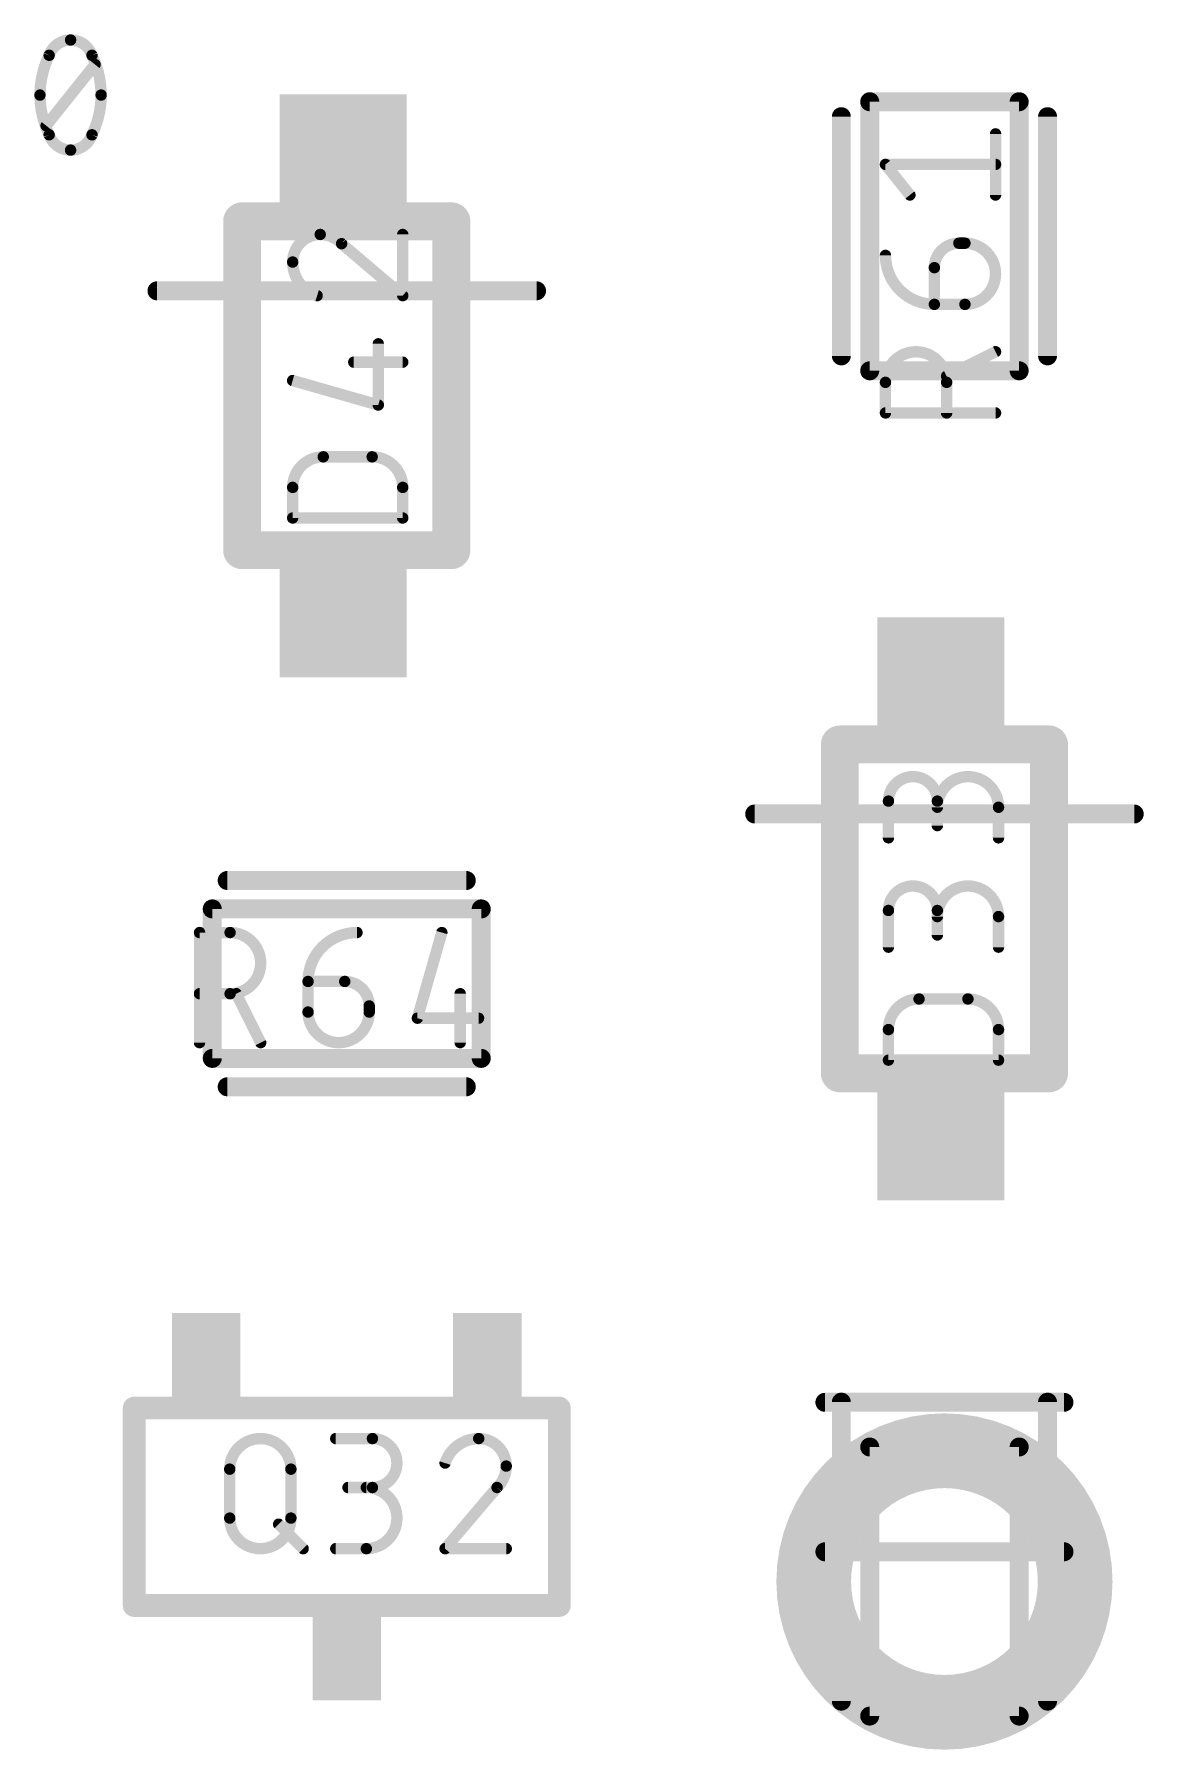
# Model space of a CAD drawing. Extents: x 0 to 107, y -11 to 54.
# Drawn here: x 28.41 to 35.83, y -4.12 to 7.35 of the extents above; entities that cross this region are included whole.
import ezdxf

# ---------------------------------------------------------------- set-up
doc = ezdxf.new("R2010")
doc.units = 0
for name, color, linetype in [('117', 253, 'CONTINUOUS'), ('21', 253, 'CONTINUOUS'), ('51', 253, 'CONTINUOUS')]:
    doc.layers.add(name, color=color, linetype=linetype)

# ---------------------------------------------------------------- blocks, each defined once
blk = doc.blocks.new('RECT')
blk.add_solid([(-0.5, -0.5), (0.5, -0.5), (-0.5, 0.5), (0.5, 0.5)])

msp = doc.modelspace()

# ---------------------------------------------------------------- linework, layer by layer
at = {"layer": '117'}
for points, const_width in [([(28.6518, 7.313, 0.3205), (28.5085, 7.2107)], 0.0762), ([(28.795, 7.2107, 0.3205), (28.6518, 7.313)], 0.0762), ([(28.6518, 7.3321, 1), (28.6518, 7.294)], 0.0381), ([(28.6518, 7.294, 1), (28.6518, 7.3321)], 0.0381), ([(28.5085, 7.2107, 0.1139), (28.4471, 6.9447)], 0.0762), ([(28.4905, 7.2169, 1), (28.5265, 7.2046)], 0.0381), ([(28.5256, 7.2024, 1), (28.4914, 7.2191)], 0.0381), ([(28.8564, 6.9447, 0.1139), (28.795, 7.2107)], 0.0762), ([(28.8121, 7.2191, 1), (28.7779, 7.2024)], 0.0381), ([(28.777, 7.2046, 1), (28.813, 7.2169)], 0.0381), ([(28.8303, 7.1375, 1), (28.8006, 7.1613)], 0.0381), ([(28.4471, 6.9447, 0.1139), (28.5085, 6.6787)], 0.0762), ([(28.4662, 6.9447, 1), (28.4281, 6.9447)], 0.0381), ([(28.4281, 6.9447, 1), (28.4662, 6.9447)], 0.0381), ([(28.795, 6.6787, 0.1139), (28.8564, 6.9447)], 0.0762), ([(28.8754, 6.9447, 1), (28.8373, 6.9447)], 0.0381), ([(28.8373, 6.9447, 1), (28.8754, 6.9447)], 0.0381), ([(28.4732, 6.752, 1), (28.5029, 6.7282)], 0.0381), ([(28.5085, 6.6787, 0.3205), (28.6518, 6.5764)], 0.0762), ([(28.5265, 6.6849, 1), (28.4905, 6.6726)], 0.0381), ([(28.4914, 6.6704, 1), (28.5256, 6.6871)], 0.0381), ([(28.6518, 6.5764, 0.3205), (28.795, 6.6787)], 0.0762), ([(28.7779, 6.6871, 1), (28.8121, 6.6704)], 0.0381), ([(28.813, 6.6726, 1), (28.777, 6.6849)], 0.0381), ([(34.861, 6.6852, 1), (34.8229, 6.6852)], 0.0381), ([(28.6518, 6.5955, 1), (28.6518, 6.5574)], 0.0381), ([(28.6518, 6.5574, 1), (28.6518, 6.5955)], 0.0381), ([(34.1202, 6.4925, 1), (34.0904, 6.4687)], 0.0381), ([(34.1053, 6.4997, 1), (34.1053, 6.4616)], 0.0381), ([(34.8419, 6.4616, 1), (34.8419, 6.4997)], 0.0381), ([(34.2541, 6.2641, 1), (34.2839, 6.2879)], 0.0381), ([(34.8229, 6.276, 1), (34.861, 6.276)], 0.0381), ([(30.3223, 6.0119, 0.4142), (30.1381, 5.8277)], 0.0762), ([(30.4655, 5.9505, 0.2053), (30.3223, 6.0119)], 0.0762), ([(30.3222, 6.0309, 1), (30.3223, 5.9929)], 0.0381), ([(30.3223, 5.9929, 1), (30.3223, 6.031)], 0.0381), ([(30.4778, 5.965, 1), (30.4531, 5.936)], 0.0381), ([(30.4517, 5.9374, 1), (30.4793, 5.9637)], 0.0381), ([(30.8938, 6.0119, 1), (30.8557, 6.0119)], 0.0381), ([(34.5964, 5.9537, 0.4142), (34.4327, 5.79)], 0.0762), ([(34.5964, 5.9728, 1), (34.5964, 5.9347)], 0.0381), ([(34.5964, 5.9347, 1), (34.5964, 5.9728)], 0.0381), ([(34.6373, 5.9728, 1), (34.6373, 5.9347)], 0.0381), ([(34.6373, 5.5445, 1), (34.6373, 5.9537)], 0.0762), ([(34.6373, 5.9347, 1), (34.6373, 5.9728)], 0.0381), ([(30.1381, 5.8277, 0.3252), (30.3018, 5.6027)], 0.0762), ([(30.1571, 5.8278, 1), (30.1191, 5.8277)], 0.0381), ([(34.1243, 5.8719, 1), (34.0862, 5.8719)], 0.0381), ([(34.1053, 5.8719, 0.4142), (34.4327, 5.5445)], 0.0762), ([(30.1191, 5.8277, 1), (30.1572, 5.8277)], 0.0381), ([(34.4517, 5.79, 1), (34.4136, 5.79)], 0.0381), ([(34.4136, 5.79, 1), (34.4517, 5.79)], 0.0381), ([(30.2959, 5.5846, 1), (30.3077, 5.6208)], 0.0381), ([(30.8624, 5.5882, 1), (30.887, 5.6172)], 0.0381), ([(30.8557, 5.6027, 1), (30.8938, 5.6027)], 0.0381), ([(34.4327, 5.5636, 1), (34.4327, 5.5255)], 0.0381), ([(34.4136, 5.5445, 1), (34.4517, 5.5445)], 0.0381), ([(34.4327, 5.5255, 1), (34.4327, 5.5636)], 0.0381), ([(34.6373, 5.5636, 1), (34.6373, 5.5255)], 0.0381), ([(34.6373, 5.5255, 1), (34.6373, 5.5636)], 0.0381), ([(30.7301, 5.2804, 1), (30.692, 5.2804)], 0.0381), ([(30.5473, 5.1767, 1), (30.5473, 5.1386)], 0.0381), ([(30.8747, 5.1386, 1), (30.8747, 5.1767)], 0.0381), ([(34.5145, 5.0227, 1), (34.1053, 5.0227)], 0.0762), ([(34.8504, 5.2103, 1), (34.8334, 5.2444)], 0.0381), ([(30.1433, 5.0532, 1), (30.1329, 5.0165)], 0.0381), ([(34.1243, 5.0227, 1), (34.0862, 5.0227)], 0.0381), ([(34.506, 5.0807, 1), (34.523, 5.0466)], 0.0381), ([(34.5336, 5.0227, 1), (34.4955, 5.0227)], 0.0381), ([(34.0862, 5.0227, 1), (34.1243, 5.0227)], 0.0381), ([(34.4955, 5.0227, 1), (34.5336, 5.0227)], 0.0381), ([(30.692, 4.8712, 1), (30.7301, 4.8712)], 0.0381), ([(30.7058, 4.8528, 1), (30.7162, 4.8895)], 0.0381), ([(34.0862, 4.8181, 1), (34.1243, 4.8181)], 0.0381), ([(34.1053, 4.8372, 1), (34.1053, 4.7991)], 0.0381), ([(34.4955, 4.8181, 1), (34.5336, 4.8181)], 0.0381), ([(34.8419, 4.7991, 1), (34.8419, 4.8372)], 0.0381), ([(30.3427, 4.5245, 0.4142), (30.1381, 4.3199)], 0.0762), ([(30.3427, 4.5435, 1), (30.3427, 4.5054)], 0.0381), ([(30.3427, 4.5054, 1), (30.3427, 4.5435)], 0.0381), ([(30.8747, 4.3199, 0.4142), (30.6701, 4.5245)], 0.0762), ([(30.6701, 4.5435, 1), (30.6701, 4.5054)], 0.0381), ([(30.6701, 4.5054, 1), (30.6701, 4.5435)], 0.0381), ([(30.1572, 4.3199, 1), (30.1191, 4.3199)], 0.0381), ([(30.1191, 4.3199, 1), (30.1572, 4.3199)], 0.0381), ([(30.8938, 4.3199, 1), (30.8557, 4.3199)], 0.0381), ([(30.8557, 4.3199, 1), (30.8937, 4.3199)], 0.0381), ([(30.1381, 4.1343, 1), (30.1381, 4.0962)], 0.0381), ([(30.1191, 4.1153, 1), (30.1572, 4.1153)], 0.0381), ([(30.8557, 4.1153, 1), (30.8938, 4.1153)], 0.0381), ([(30.8747, 4.0962, 1), (30.8747, 4.1343)], 0.0381), ([(34.4527, 2.2211, 1), (34.1253, 2.2211)], 0.0762), ([(34.8619, 2.1801, 1), (34.4527, 2.1801)], 0.0762), ([(34.1444, 2.2211, 1), (34.1063, 2.2211)], 0.0381), ([(34.1063, 2.2211, 1), (34.1444, 2.2211)], 0.0381), ([(34.4717, 2.2211, 1), (34.4336, 2.2211)], 0.0381), ([(34.4336, 2.2211, 1), (34.4717, 2.2211)], 0.0381), ([(34.4336, 2.1801, 1), (34.4717, 2.1801)], 0.0381), ([(34.8809, 2.1801, 1), (34.8428, 2.1801)], 0.0381), ([(34.8428, 2.1801, 1), (34.8809, 2.1801)], 0.0381), ([(34.4336, 2.0574, 1), (34.4717, 2.0574)], 0.0381), ([(34.1063, 1.9755, 1), (34.1444, 1.9755)], 0.0381), ([(34.8428, 1.9755, 1), (34.8809, 1.9755)], 0.0381), ([(34.4527, 1.4895, 1), (34.1253, 1.4895)], 0.0762), ([(34.8619, 1.4486, 1), (34.4527, 1.4486)], 0.0762), ([(34.1444, 1.4895, 1), (34.1063, 1.4895)], 0.0381), ([(34.1063, 1.4895, 1), (34.1444, 1.4895)], 0.0381), ([(34.4717, 1.4895, 1), (34.4336, 1.4895)], 0.0381), ([(34.4336, 1.4895, 1), (34.4717, 1.4895)], 0.0381), ([(29.5338, 1.3419, 1), (29.4957, 1.3419)], 0.0381), ([(29.5148, 1.361, 1), (29.5148, 1.3229)], 0.0381), ([(29.7194, 0.9327, 1), (29.7194, 1.3419)], 0.0762), ([(29.7194, 1.361, 1), (29.7194, 1.3229)], 0.0381), ([(29.7194, 1.3229, 1), (29.7194, 1.361)], 0.0381), ([(30.5685, 1.3419, 0.4142), (30.2412, 1.0145)], 0.0762), ([(30.5685, 1.3229, 1), (30.5685, 1.3609)], 0.0381), ([(31.1547, 1.3367, 1), (31.118, 1.3471)], 0.0381), ([(34.4336, 1.4486, 1), (34.4717, 1.4486)], 0.0381), ([(34.8809, 1.4486, 1), (34.8428, 1.4486)], 0.0381), ([(34.8428, 1.4486, 1), (34.8809, 1.4486)], 0.0381), ([(34.1063, 1.244, 1), (34.1444, 1.244)], 0.0381), ([(34.4336, 1.3258, 1), (34.4717, 1.3258)], 0.0381), ([(34.8428, 1.244, 1), (34.8809, 1.244)], 0.0381), ([(30.2412, 1.0336, 1), (30.2412, 0.9955)], 0.0381), ([(30.2602, 1.0145, 1), (30.2221, 1.0145)], 0.0381), ([(30.2221, 1.0145, 1), (30.2602, 1.0145)], 0.0381), ([(30.4867, 1.0336, 1), (30.4867, 0.9955)], 0.0381), ([(30.6504, 0.8508, 0.4142), (30.4867, 1.0145)], 0.0762), ([(30.4867, 0.9955, 1), (30.4867, 1.0336)], 0.0381), ([(29.5148, 0.9517, 1), (29.5148, 0.9136)], 0.0381), ([(29.7194, 0.9517, 1), (29.7194, 0.9136)], 0.0381), ([(29.7194, 0.9136, 1), (29.7194, 0.9517)], 0.0381), ([(29.7773, 0.9412, 1), (29.7432, 0.9242)], 0.0381), ([(31.2782, 0.9327, 1), (31.2401, 0.9327)], 0.0381), ([(34.3299, 0.8973, 0.4142), (34.1253, 0.6927)], 0.0762), ([(34.3299, 0.9164, 1), (34.3299, 0.8783)], 0.0381), ([(34.3299, 0.8783, 1), (34.3299, 0.9164)], 0.0381), ([(34.6573, 0.9164, 1), (34.6573, 0.8783)], 0.0381), ([(34.8619, 0.6927, 0.4142), (34.6573, 0.8973)], 0.0762), ([(34.6573, 0.8783, 1), (34.6573, 0.9164)], 0.0381), ([(30.2412, 0.8099, 1), (30.6504, 0.8099)], 0.0762), ([(30.2602, 0.8099, 1), (30.2221, 0.8099)], 0.0381), ([(30.2221, 0.8099, 1), (30.2602, 0.8099)], 0.0381), ([(30.6694, 0.8508, 1), (30.6313, 0.8508)], 0.0381), ([(30.6313, 0.8508, 1), (30.6694, 0.8508)], 0.0381), ([(30.6694, 0.8099, 1), (30.6313, 0.8099)], 0.0381), ([(30.6313, 0.8099, 1), (30.6694, 0.8099)], 0.0381), ([(30.9727, 0.788, 1), (30.9727, 0.7499)], 0.0381), ([(31.3819, 0.7499, 1), (31.3819, 0.788)], 0.0381), ([(30.9544, 0.7742, 1), (30.991, 0.7638)], 0.0381), ([(34.1444, 0.6927, 1), (34.1063, 0.6927)], 0.0381), ([(34.1063, 0.6927, 1), (34.1444, 0.6927)], 0.0381), ([(34.8809, 0.6927, 1), (34.8428, 0.6927)], 0.0381), ([(34.8429, 0.6927, 1), (34.8809, 0.6927)], 0.0381), ([(29.4957, 0.6053, 1), (29.5338, 0.6053)], 0.0381), ([(29.9069, 0.5968, 1), (29.941, 0.6138)], 0.0381), ([(31.2401, 0.6053, 1), (31.2782, 0.6053)], 0.0381), ([(34.1063, 0.4881, 1), (34.1444, 0.4881)], 0.0381), ([(34.1253, 0.5071, 1), (34.1253, 0.4691)], 0.0381), ([(34.8428, 0.4881, 1), (34.8809, 0.4881)], 0.0381), ([(34.8619, 0.4691, 1), (34.8619, 0.5071)], 0.0381), ([(30.1263, -2.2482, 1), (29.7171, -2.2482)], 0.0762), ([(30.4266, -2.0245, 1), (30.4266, -2.0626)], 0.0381), ([(30.6721, -2.3709, 1), (30.6721, -2.0436)], 0.0762), ([(30.6721, -2.0245, 1), (30.6721, -2.0626)], 0.0381), ([(30.6721, -2.0626, 1), (30.6721, -2.0245)], 0.0381), ([(31.3832, -2.0436, 0.3252), (31.1581, -2.2073)], 0.0762), ([(31.5674, -2.2277, 0.4142), (31.3832, -2.0436)], 0.0762), ([(31.3832, -2.0245, 1), (31.3832, -2.0626)], 0.0381), ([(31.3832, -2.0626, 1), (31.3832, -2.0245)], 0.0381), ([(29.7361, -2.2482, 1), (29.698, -2.2482)], 0.0381), ([(29.698, -2.2482, 1), (29.7361, -2.2482)], 0.0381), ([(30.1453, -2.2482, 1), (30.1072, -2.2482)], 0.0381), ([(30.1072, -2.2482, 1), (30.1453, -2.2482)], 0.0381), ([(31.14, -2.2014, 1), (31.1763, -2.2131)], 0.0381), ([(31.506, -2.3709, 0.2053), (31.5674, -2.2277)], 0.0762), ([(31.5864, -2.2277, 1), (31.5483, -2.2277)], 0.0381), ([(31.5483, -2.2277, 1), (31.5864, -2.2277)], 0.0381), ([(30.5085, -2.3519, 1), (30.5085, -2.39)], 0.0381), ([(30.6312, -2.7802, 1), (30.6312, -2.3709)], 0.0762), ([(30.6312, -2.3519, 1), (30.6312, -2.39)], 0.0381), ([(30.6721, -2.3519, 1), (30.6721, -2.39)], 0.0381), ([(30.6721, -2.39, 1), (30.6721, -2.3519)], 0.0381), ([(31.4928, -2.3571, 1), (31.5191, -2.3847)], 0.0381), ([(31.5205, -2.3833, 1), (31.4915, -2.3586)], 0.0381), ([(29.7171, -2.5756, 1), (30.1263, -2.5756)], 0.0762), ([(29.7361, -2.5756, 1), (29.698, -2.5756)], 0.0381), ([(29.698, -2.5756, 1), (29.7361, -2.5756)], 0.0381), ([(30.0579, -2.603, 1), (30.031, -2.6299)], 0.0381), ([(30.1453, -2.5756, 1), (30.1072, -2.5756)], 0.0381), ([(30.1072, -2.5756, 1), (30.1453, -2.5756)], 0.0381), ([(30.1947, -2.7936, 1), (30.2216, -2.7667)], 0.0381), ([(30.4266, -2.7611, 1), (30.4266, -2.7992)], 0.0381), ([(30.6312, -2.7611, 1), (30.6312, -2.7992)], 0.0381), ([(30.6312, -2.7992, 1), (30.6312, -2.7611)], 0.0381), ([(31.1581, -2.7611, 1), (31.1581, -2.7992)], 0.0381), ([(31.1436, -2.7678, 1), (31.1727, -2.7925)], 0.0381), ([(31.5674, -2.7992, 1), (31.5674, -2.7611)], 0.0381)]:
    msp.add_lwpolyline(points, format="xyb", dxfattribs=dict(at, const_width=const_width))
at = {"layer": '117', "const_width": 0.0762}
for points in [[(28.4881, 6.7401), (28.8154, 7.1494)], [(34.8419, 6.276), (34.8419, 6.6852)], [(34.269, 6.276), (34.1053, 6.4806)], [(34.1053, 6.4806), (34.8419, 6.4806)], [(30.4655, 5.9505), (30.8747, 5.6027)], [(30.8747, 5.6027), (30.8747, 6.0119)], [(34.5964, 5.9537), (34.6373, 5.9537)], [(34.4327, 5.5445), (34.4327, 5.79)], [(34.6373, 5.5445), (34.4327, 5.5445)], [(30.711, 4.8712), (30.711, 5.2804)], [(30.5473, 5.1576), (30.8747, 5.1576)], [(34.8419, 5.2273), (34.5145, 5.0636)], [(30.1381, 5.0348), (30.711, 4.8712)], [(34.1053, 4.8181), (34.1053, 5.0227)], [(34.5145, 5.0227), (34.5145, 4.8181)], [(34.8419, 4.8181), (34.1053, 4.8181)], [(30.3427, 4.5245), (30.6701, 4.5245)], [(30.1381, 4.1153), (30.1381, 4.3199)], [(30.8747, 4.3199), (30.8747, 4.1153)], [(30.8747, 4.1153), (30.1381, 4.1153)], [(34.1253, 1.9755), (34.1253, 2.2211)], [(34.4527, 2.2211), (34.4527, 2.0574)], [(34.8619, 1.9755), (34.8619, 2.1801)], [(34.1253, 1.244), (34.1253, 1.4895)], [(34.4527, 1.4895), (34.4527, 1.3258)], [(29.5148, 0.6053), (29.5148, 1.3419)], [(29.5148, 1.3419), (29.7194, 1.3419)], [(31.1364, 1.3419), (30.9727, 0.769)], [(34.8619, 1.244), (34.8619, 1.4486)], [(30.2412, 1.0145), (30.4867, 1.0145)], [(30.2412, 0.8099), (30.2412, 1.0145)], [(29.7194, 0.9327), (29.5148, 0.9327)], [(29.924, 0.6053), (29.7603, 0.9327)], [(31.2591, 0.9327), (31.2591, 0.6053)], [(34.3299, 0.8973), (34.6573, 0.8973)], [(30.6504, 0.8508), (30.6504, 0.8099)], [(30.9727, 0.769), (31.3819, 0.769)], [(34.1253, 0.4881), (34.1253, 0.6927)], [(34.8619, 0.6927), (34.8619, 0.4881)], [(34.8619, 0.4881), (34.1253, 0.4881)], [(30.4266, -2.0436), (30.6721, -2.0436)], [(29.7171, -2.5756), (29.7171, -2.2482)], [(30.1263, -2.2482), (30.1263, -2.5756)], [(30.6721, -2.3709), (30.5085, -2.3709)], [(31.506, -2.3709), (31.1581, -2.7802)], [(30.0445, -2.6165), (30.2081, -2.7802)], [(30.4266, -2.7802), (30.6312, -2.7802)], [(31.1581, -2.7802), (31.5674, -2.7802)]]:
    msp.add_lwpolyline(points, dxfattribs=at)
at = {"layer": '21'}
for points, const_width in [([(33.8418, 6.8, 1), (33.7782, 6.8)], 0.0635), ([(35.2218, 6.8, 1), (35.1583, 6.8)], 0.0635), ([(29.23, 5.6668, 1), (29.23, 5.6033)], 0.0635), ([(31.77, 5.6033, 1), (31.77, 5.6668)], 0.0635), ([(33.7782, 5.2, 1), (33.8418, 5.2)], 0.0635), ([(35.1583, 5.2, 1), (35.2218, 5.2)], 0.0635), ([(33.23, 2.1668, 1), (33.23, 2.1033)], 0.0635), ([(35.77, 2.1033, 1), (35.77, 2.1668)], 0.0635), ([(29.7, 1.7218, 1), (29.7, 1.6583)], 0.0635), ([(31.3, 1.6583, 1), (31.3, 1.7218)], 0.0635), ([(29.7, 0.3417, 1), (29.7, 0.2782)], 0.0635), ([(31.3, 0.2782, 1), (31.3, 0.3417)], 0.0635), ([(33.7, -1.7693, 1), (33.7, -1.8328)], 0.0635), ([(33.8418, -1.8, 1), (33.7782, -1.8)], 0.0635), ([(35.2218, -1.8, 1), (35.1583, -1.8)], 0.0635), ([(35.3, -1.8328, 1), (35.3, -1.7693)], 0.0635), ([(34.5, -3.875, 1), (34.5, -2.125, 1), (34.5, -3.875)], 0.5), ([(33.7, -2.7692, 1), (33.7, -2.8328)], 0.0635), ([(35.3, -2.8328, 1), (35.3, -2.7692)], 0.0635), ([(33.7782, -3.8, 1), (33.8418, -3.8)], 0.0635), ([(35.1583, -3.8, 1), (35.2218, -3.8)], 0.0635)]:
    msp.add_lwpolyline(points, format="xyb", dxfattribs=dict(at, const_width=const_width))
at = {"layer": '21', "const_width": 0.127}
for points in [[(33.81, 6.8), (33.81, 5.2)], [(35.19, 6.8), (35.19, 5.2)], [(31.77, 5.635), (29.23, 5.635)], [(35.77, 2.135), (33.23, 2.135)], [(31.3, 1.69), (29.7, 1.69)], [(31.3, 0.31), (29.7, 0.31)], [(35.3, -1.801), (33.7, -1.801)], [(33.81, -3.8), (33.81, -1.8)], [(35.19, -3.8), (35.19, -1.8)], [(35.3, -2.801), (33.7, -2.801)]]:
    msp.add_lwpolyline(points, dxfattribs=at)
at = {"layer": '51'}
for points, const_width in [([(34, 6.9318, 1), (34, 6.8683)], 0.0635), ([(34.0318, 6.9, 1), (33.9682, 6.9)], 0.0635), ([(35.0318, 6.9, 1), (34.9682, 6.9)], 0.0635), ([(35, 6.8683, 1), (35, 6.9318)], 0.0635), ([(29.8635, 6.1, 1), (29.7365, 6.1)], 0.127), ([(29.8, 6.1635, 1), (29.8, 6.0365)], 0.127), ([(31.2635, 6.1, 1), (31.1365, 6.1)], 0.127), ([(31.2, 6.0365, 1), (31.2, 6.1635)], 0.127), ([(34, 5.1318, 1), (34, 5.0683)], 0.0635), ([(33.9682, 5.1, 1), (34.0318, 5.1)], 0.0635), ([(34.9682, 5.1, 1), (35.0318, 5.1)], 0.0635), ([(35, 5.0683, 1), (35, 5.1318)], 0.0635), ([(29.8, 3.9635, 1), (29.8, 3.8365)], 0.127), ([(31.2, 3.8365, 1), (31.2, 3.9635)], 0.127), ([(29.7365, 3.9, 1), (29.8635, 3.9)], 0.127), ([(31.1365, 3.9, 1), (31.2635, 3.9)], 0.127), ([(33.8635, 2.6, 1), (33.7365, 2.6)], 0.127), ([(33.8, 2.6635, 1), (33.8, 2.5365)], 0.127), ([(35.2635, 2.6, 1), (35.1365, 2.6)], 0.127), ([(35.2, 2.5365, 1), (35.2, 2.6635)], 0.127), ([(29.6, 1.5317, 1), (29.6, 1.4683)], 0.0635), ([(29.6318, 1.5, 1), (29.5683, 1.5)], 0.0635), ([(31.4318, 1.5, 1), (31.3683, 1.5)], 0.0635), ([(31.4, 1.4683, 1), (31.4, 1.5317)], 0.0635), ([(29.6, 0.5317, 1), (29.6, 0.4682)], 0.0635), ([(29.5683, 0.5, 1), (29.6318, 0.5)], 0.0635), ([(31.3683, 0.5, 1), (31.4318, 0.5)], 0.0635), ([(31.4, 0.4682, 1), (31.4, 0.5317)], 0.0635), ([(33.8, 0.4635, 1), (33.8, 0.3365)], 0.127), ([(33.7365, 0.4, 1), (33.8635, 0.4)], 0.127), ([(35.1365, 0.4, 1), (35.2635, 0.4)], 0.127), ([(35.2, 0.3365, 1), (35.2, 0.4635)], 0.127), ([(29.1157, -1.8396, 1), (29.0395, -1.8396)], 0.0762), ([(29.0776, -1.8015, 1), (29.0776, -1.8777)], 0.0762), ([(31.9605, -1.8396, 1), (31.8843, -1.8396)], 0.0762), ([(31.9224, -1.8777, 1), (31.9224, -1.8015)], 0.0762), ([(34, -2.0682, 1), (34, -2.1318)], 0.0635), ([(34.0318, -2.1, 1), (33.9682, -2.1)], 0.0635), ([(35.0318, -2.1, 1), (34.9682, -2.1)], 0.0635), ([(35, -2.1318, 1), (35, -2.0682)], 0.0635), ([(29.0776, -3.1223, 1), (29.0776, -3.1985)], 0.0762), ([(31.9224, -3.1985, 1), (31.9224, -3.1223)], 0.0762), ([(29.0395, -3.1604, 1), (29.1157, -3.1604)], 0.0762), ([(31.8843, -3.1604, 1), (31.9605, -3.1604)], 0.0762), ([(34, -3.8683, 1), (34, -3.9318)], 0.0635), ([(33.9682, -3.9, 1), (34.0318, -3.9)], 0.0635), ([(34.9682, -3.9, 1), (35.0318, -3.9)], 0.0635), ([(35, -3.9318, 1), (35, -3.8683)], 0.0635)]:
    msp.add_lwpolyline(points, format="xyb", dxfattribs=dict(at, const_width=const_width))
for points, const_width in [([(34, 6.9), (34, 5.1)], 0.127), ([(35, 6.9), (34, 6.9)], 0.127), ([(35, 6.9), (35, 5.1)], 0.127), ([(29.8, 3.9), (29.8, 6.1)], 0.254), ([(29.8, 6.1), (31.2, 6.1)], 0.254), ([(31.2, 6.1), (31.2, 3.9)], 0.254), ([(35, 5.1), (34, 5.1)], 0.127), ([(31.2, 3.9), (29.8, 3.9)], 0.254), ([(33.8, 0.4), (33.8, 2.6)], 0.254), ([(33.8, 2.6), (35.2, 2.6)], 0.254), ([(35.2, 2.6), (35.2, 0.4)], 0.254), ([(31.4, 1.5), (29.6, 1.5)], 0.127), ([(29.6, 0.5), (29.6, 1.5)], 0.127), ([(31.4, 0.5), (31.4, 1.5)], 0.127), ([(31.4, 0.5), (29.6, 0.5)], 0.127), ([(35.2, 0.4), (33.8, 0.4)], 0.254), ([(29.0776, -3.1604), (29.0776, -1.8396)], 0.1524), ([(29.0776, -1.8396), (31.9224, -1.8396)], 0.1524), ([(31.9224, -1.8396), (31.9224, -3.1604)], 0.1524), ([(34, -3.9), (34, -2.1)], 0.127), ([(34, -2.1), (35, -2.1)], 0.127), ([(35, -3.9), (35, -2.1)], 0.127), ([(31.9224, -3.1604), (29.0776, -3.1604)], 0.1524), ([(34, -3.9), (35, -3.9)], 0.127)]:
    msp.add_lwpolyline(points, dxfattribs=dict(at, const_width=const_width))

# ---------------------------------------------------------------- block references
for p, xscale, yscale, rotation in [((30.475, 6.575), 0.75, 0.85, 270), ((30.475, 3.425), 0.75, 0.85, 270), ((34.475, 3.075), 0.75, 0.85, 270), ((34.475, -0.075), 0.75, 0.85, 270), ((29.5598, -1.496), 0.4564, 0.5857, 180), ((31.4406, -1.4958), 0.4588, 0.5859, 180), ((30.5, -3.5034), 0.4573, 0.584, 180)]:
    msp.add_blockref('RECT', p, dxfattribs=dict(at, xscale=xscale, yscale=yscale, rotation=rotation))

doc.saveas('drawing.dxf')
